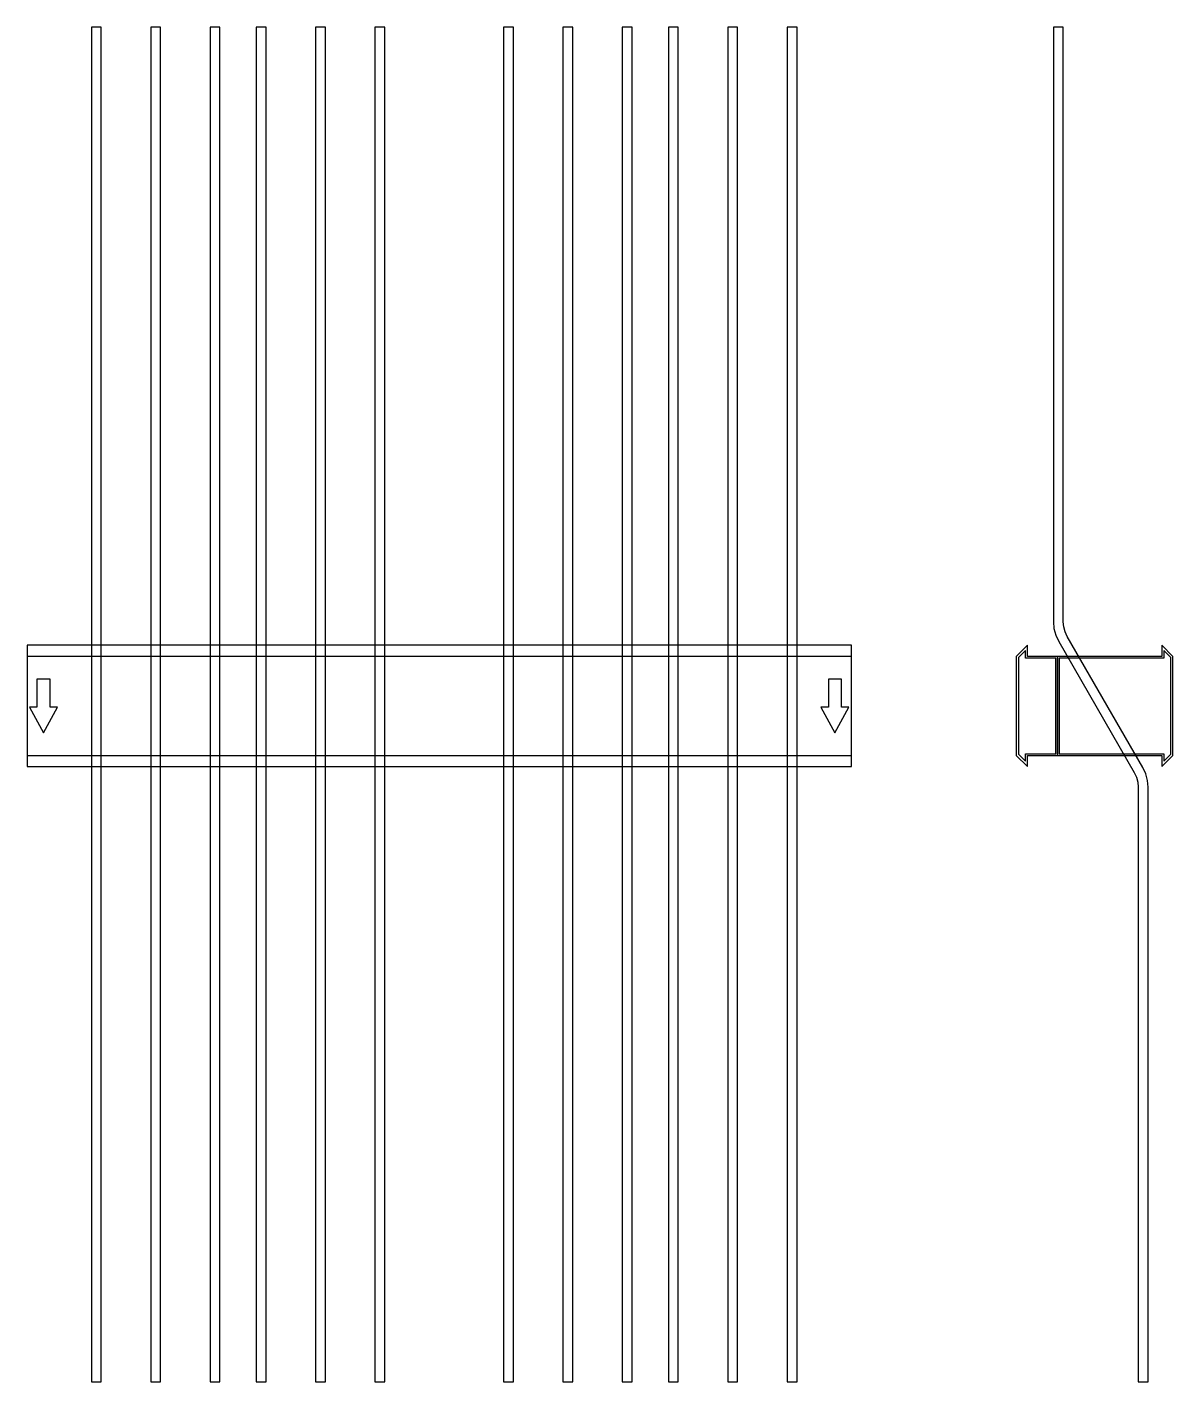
# Model space of a CAD drawing. Extents: x 0 to 1390, y -820 to 823.
import ezdxf

# ---------------------------------------------------------------- set-up
doc = ezdxf.new("R2010")
doc.units = 0
doc.layers.add('Halfen', color=7, linetype='CONTINUOUS')

msp = doc.modelspace()

# ---------------------------------------------------------------- linework, layer by layer
at = {"layer": 'Halfen', "color": 7}
for points in [[(90, -819.914), (90, 823.254), (78, 823.254), (78, -819.914)], [(162, -819.914), (162, 823.254), (150, 823.254), (150, -819.914)], [(234, -819.914), (234, 823.254), (222, 823.254), (222, -819.914)], [(290, -819.914), (290, 823.254), (278, 823.254), (278, -819.914)], [(362, -819.914), (362, 823.254), (350, 823.254), (350, -819.914)], [(434, -819.914), (434, 823.254), (422, 823.254), (422, -819.914)], [(590, -819.914), (590, 823.254), (578, 823.254), (578, -819.914)], [(662, -819.914), (662, 823.254), (650, 823.254), (650, -819.914)], [(734, -819.914), (734, 823.254), (722, 823.254), (722, -819.914)], [(790, -819.914), (790, 823.254), (778, 823.254), (778, -819.914)], [(862, -819.914), (862, 823.254), (850, 823.254), (850, -819.914)], [(934, -819.914), (934, 823.254), (922, 823.254), (922, -819.914)], [(1360, -819.914), (1360, -98.785), (1359.271, -90.449), (1357.105, -82.368), (1353.569, -74.785), (1261.823, 84.124), (1259.171, 89.812), (1257.547, 95.873), (1257, 102.124), (1257, 162.254), (1257, 823.254), (1245, 823.254), (1245, 162.254), (1245, 102.124), (1245.729, 93.789), (1247.895, 85.707), (1251.431, 78.124), (1343.177, -80.785), (1345.829, -86.472), (1347.453, -92.533), (1348, -98.785), (1348, -819.914)], [(0, -73.5), (1000, -73.5), (1000, 73.5), (0, 73.5)], [(1250, -60), (1250, 60), (1213.5, 60), (1213.5, 73.5), (1200, 60), (1200, -60), (1213.5, -73.5), (1213.5, -60)], [(1248, -58), (1248, 58), (1211, 58), (1211, 67.25), (1202.5, 58.75), (1202.5, -58.75), (1211, -67.25), (1211, -58)], [(1390, -60), (1390, 60), (1376.5, 73.5), (1376.5, 60), (1250, 60), (1250, -60), (1376.5, -60), (1376.5, -73.5)], [(1387.5, -58.75), (1387.5, 58.75), (1379, 67.25), (1379, 58), (1252, 58), (1252, -58), (1379, -58), (1379, -67.25)], [(0, -60), (1000, -60), (1000, 60), (0, 60)], [(20, -32.5), (37, -1.5), (28, -1.5), (28, 32.5), (12, 32.5), (12, -1.5), (3, -1.5)], [(980, -32.5), (997, -1.5), (988, -1.5), (988, 32.5), (972, 32.5), (972, -1.5), (963, -1.5)]]:
    msp.add_lwpolyline(points, close=True, dxfattribs=at)

doc.saveas('drawing.dxf')
